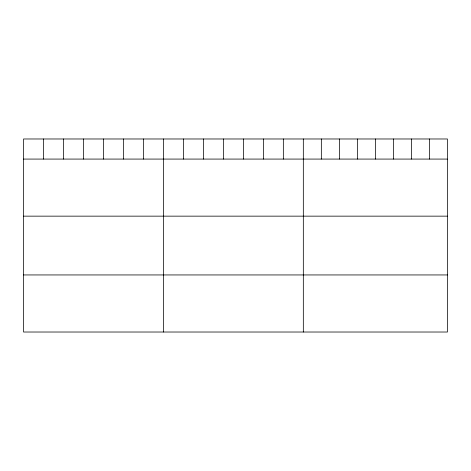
<?xml version="1.0" encoding="UTF-8"?>
<svg xmlns="http://www.w3.org/2000/svg" width="471" height="471" viewBox="0 0 471 471"><rect width="100%" height="100%" fill="white"/><g stroke="black" fill="none" stroke-linecap="round" stroke-linejoin="round"><path stroke-width="0.71" d="M447.45 159.074L447.45 332.02L23.55 332.02L23.55 138.98L447.45 138.98L447.45 159.074L23.55 159.074M23.55 216.148L447.45 216.148M23.55 274.946L447.45 274.946M429.434 138.98L429.434 159.074M411.418 138.98L411.418 159.074M393.403 138.98L393.403 159.074M375.387 138.98L375.387 159.074M357.371 138.98L357.371 159.074M339.356 138.98L339.356 159.074M321.34 138.98L321.34 159.074M303.324 138.98L303.324 332.02M283.342 138.98L283.342 159.074M263.354 138.98L263.354 159.074M243.372 138.98L243.372 159.074M223.389 138.98L223.389 159.074M203.407 138.98L203.407 159.074M183.419 138.98L183.419 159.074M163.437 138.98L163.437 332.02M143.455 138.98L143.455 159.074M123.467 138.98L123.467 159.074M103.485 138.98L103.485 159.074M83.502 138.98L83.502 159.074M63.52 138.98L63.52 159.074M43.532 138.98L43.532 159.074"/></g></svg>
